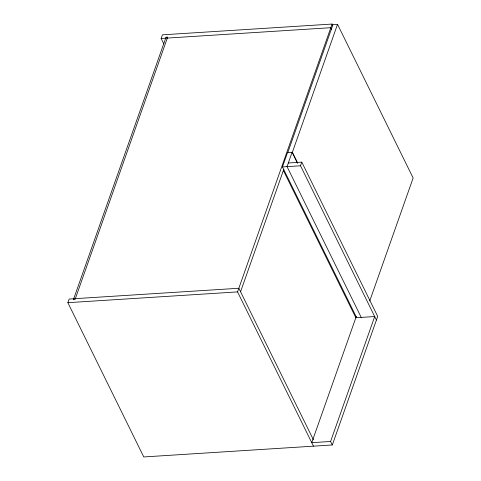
<?xml version="1.0" encoding="UTF-8"?>
<svg xmlns="http://www.w3.org/2000/svg" width="481" height="481" viewBox="0 0 481 481"><rect width="100%" height="100%" fill="white"/><g stroke="black" fill="none" stroke-linecap="round" stroke-linejoin="round"><path stroke-width="0.72" d="M288.329 162.993L301.797 162.133L377.705 316.402L332.317 444.967L143.771 456.95L67.863 302.681L69.15 299.038L238.841 288.257L313.426 439.832M163.78 43.861L161.129 38.474L162.416 34.83L332.106 24.05L332.768 25.397M313.468 446.17L237.554 291.901L332.106 24.05M356.716 317.821L282.461 166.925L287.53 152.567L292.376 152.261L337.53 24.339L332.954 24.627L287.794 152.555M240.56 291.757L283.802 169.258M376.419 320.045L300.511 165.777L301.797 162.133M356.271 316.534L311.742 442.67L330.597 441.474L374.699 316.546L355.844 317.743L283.375 170.472M369.727 300.968L413.137 177.988L337.53 24.339M161.129 38.474L330.82 27.694L331.68 29.443M282.461 166.925L300.511 165.777M67.863 302.681L237.554 291.901M292.376 152.261L297.679 163.047M297.414 163.053L292.111 152.279L287.043 166.63L361.291 317.532M330.597 441.474L332.317 444.967M166.047 37.217L73.389 299.711L75.006 299.609L167.665 37.115L166.047 37.217"/></g></svg>
